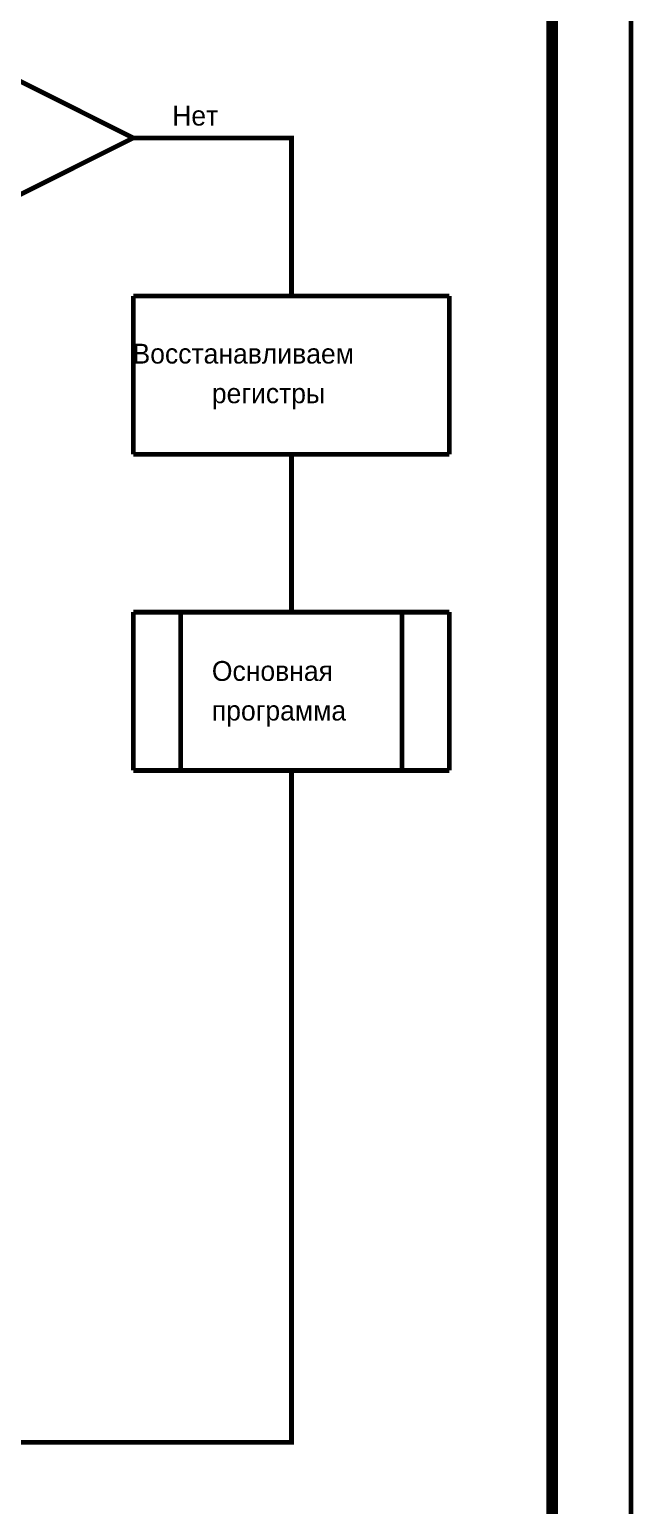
# Model space of a CAD drawing. Header units: inches. Extents: x 0 to 594, y 0 to 420.
# Drawn here: x 555.9 to 594.1, y 86 to 179.3 of the extents above; entities that cross this region are included whole.
import ezdxf

# ---------------------------------------------------------------- set-up
doc = ezdxf.new("R2010")
doc.units = ezdxf.units.IN
doc.layers.add('Sheet', color=255, linetype='Continuous')

msp = doc.modelspace()

# ---------------------------------------------------------------- linework, layer by layer
at = {"layer": 'Sheet'}
for points, const_width in [([(0, 419.978), (594, 419.978), (594, 0), (0, 0), (0, 419.978)], 0.3), ([(0, 419.978), (594, 419.978), (594, 0), (0, 0), (0, 419.978)], 0.3), ([(0, 419.978), (0, 0), (594, 0), (594, 419.978), (0, 419.978), (0, 419.978)], 0.0991), ([(0, 419.978), (0, 0), (594, 0), (594, 419.978), (0, 419.978), (0, 419.978)], 0.0991)]:
    msp.add_lwpolyline(points, close=True, dxfattribs=dict(at, const_width=const_width))
for points, const_width in [([(589.005, 414.983), (589.005, 4.995)], 0.749), ([(552.519, 177.501), (562.508, 172.484)], 0.3), ([(562.508, 172.484), (552.519, 167.489)], 0.3), ([(562.508, 172.484), (572.52, 172.484), (572.52, 162.495)], 0.3), ([(582.51, 162.495), (562.508, 162.495)], 0.3), ([(562.508, 162.495), (562.508, 152.483)], 0.3), ([(582.51, 152.483), (582.51, 162.495)], 0.3), ([(562.508, 152.483), (582.51, 152.483)], 0.3), ([(572.52, 152.483), (572.52, 142.494)], 0.3), ([(562.508, 132.482), (562.508, 142.494)], 0.3), ([(562.508, 142.494), (582.51, 142.494)], 0.3), ([(565.51, 142.494), (565.51, 132.482)], 0.3), ([(579.508, 142.494), (579.508, 132.482)], 0.3), ([(582.51, 142.494), (582.51, 132.482)], 0.3), ([(572.52, 132.482), (572.52, 89.994), (552.519, 89.994)], 0.3), ([(582.51, 132.482), (562.508, 132.482)], 0.3)]:
    msp.add_lwpolyline(points, dxfattribs=dict(at, const_width=const_width))

# ---------------------------------------------------------------- texts
for s, height, p in [('Нет', 1.2543, (564.972, 173.268)), ('Восстанавливаем', 1.25427, (562.463, 158.217)), ('регистры', 1.2543, (567.481, 155.708)), ('Основная', 1.2543, (567.481, 138.148)), ('программа', 1.2543, (567.481, 135.64))]:
    msp.add_text(s, height=height, dxfattribs=at).set_placement(p)

doc.saveas('drawing.dxf')
